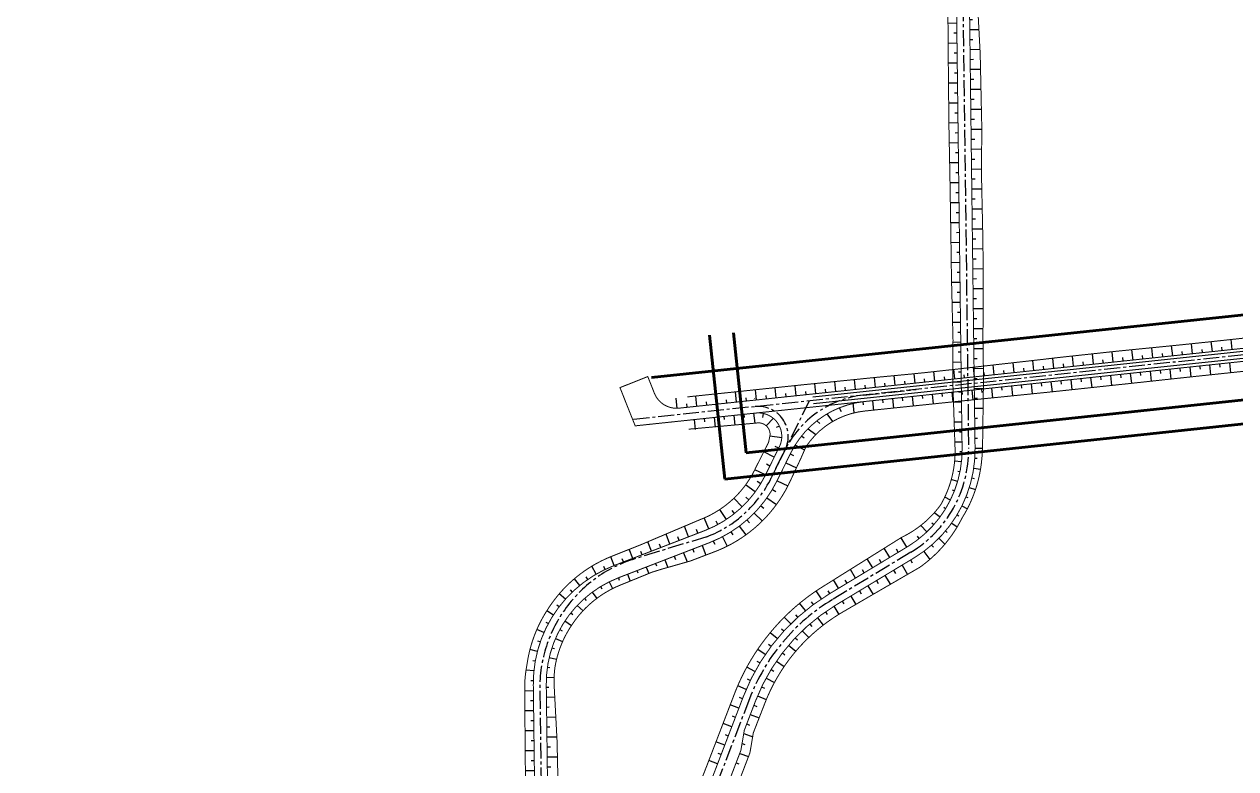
# Model space of a CAD drawing. Extents: x 5370511 to 5386565, y 1010429 to 1053793.
# Drawn here: x 5374825 to 5375432, y 1039692 to 1040066 of the extents above; entities that cross this region are included whole.
import ezdxf

# ---------------------------------------------------------------- set-up
doc = ezdxf.new("R2010")
doc.units = 0
doc.linetypes.add('осевая2', pattern=[12.5, 8, -1.5, 1.5, -1.5])
doc.layers.add('АД_ось', color=7, linetype='CONTINUOUS')
doc.layers.add('АД_откосы', color=7, linetype='CONTINUOUS')
doc.layers.add('ГИП_ТРАССА_ВЛ_6', color=1, linetype='CONTINUOUS', lineweight=25)
doc.layers.add('ГИП_ТРАССА_НЕФТЕПРОВОДА', color=6, linetype='CONTINUOUS', lineweight=25)

# ---------------------------------------------------------------- blocks, each defined once
blk = doc.blocks.new('ад_откосы')
at = {"layer": 'АД_ось', "color": 253, "linetype": 'осевая2'}
for points in [[(5377900.775, 1040109.122), (5377046.444, 1040380.086, 0.103557), (5376985.281, 1040386.269), (5375889.766, 1040270.121, -0.0423124), (5375864.429, 1040269.587), (5375818.7, 1040272.496, 0.0759127), (5375773.588, 1040268.515), (5375705.831, 1040251.967, -0.0334913), (5375686.057, 1040248.519), (5375342.07, 1040212.048)], [(5375413.93, 1040187.58), (5375418.41, 1040196.687, -0.2574846), (5375458.004, 1040224.34), (5375484.3, 1040227.128)], [(5375430.58, 1040221.43), (5375411.597, 1040182.837), (5375411.597, 1040182.837, -0.1885989), (5375379.345, 1040153.337), (5375343.18, 1040142.238, 0.339224), (5375295.515, 1040075.016), (5375298.308, 1039852.823, -0.2661687), (5375269.306, 1039800.693), (5375230.075, 1039777.027, 0.1670814), (5375188.345, 1039727.168), (5375094.995, 1039483.442, 0.0959879), (5375085.094, 1039427.24), (5375093.937, 1038907.311, -0.1503025), (5375077.612, 1038850.83), (5374953.466, 1038661.234, -0.2829147), (5374896.577, 1038634.476), (5374480.435, 1038681.187, 0.2497911), (5374454.21, 1038670.78), (5374439.829, 1038653.825, 0.414264), (5374442.147, 1038625.633), (5374500.604, 1038576.068)], [(5375403.643, 1040218.576), (5375403.536, 1040218.565, -0.5904508), (5375418.578, 1040197.029)]]:
    blk.add_lwpolyline(points, format="xyb", dxfattribs=at)
blk.add_lwpolyline([(5375403.221, 1040222.554), (5375403.115, 1040222.542)], dxfattribs=at)
at = {"layer": 'АД_откосы', "color": 253, "const_width": 0.5}
for points in [[(5377901.757, 1040112.22), (5377047.427, 1040383.184, 0.103557), (5376984.939, 1040389.501), (5375889.423, 1040273.353, -0.0423124), (5375864.635, 1040272.831), (5375818.906, 1040275.739, 0.0759127), (5375772.817, 1040271.672), (5375705.06, 1040255.124, -0.0334913), (5375685.715, 1040251.751), (5375432.202, 1040224.872)], [(5375660.234, 1040237.503), (5375618.758, 1040233.113), (5375589.26, 1040229.914), (5375585.942, 1040229.571), (5375557.615, 1040226.538), (5375549.046, 1040225.635), (5375505.754, 1040221.25), (5375482.918, 1040218.895), (5375458.848, 1040216.384, 0.227922), (5375428.963, 1040198.359), (5375426.478, 1040192.69), (5375420.952, 1040180.898), (5375419.892, 1040178.743), (5375419.64, 1040178.256), (5375419.384, 1040177.772), (5375419.124, 1040177.29), (5375418.861, 1040176.809), (5375418.594, 1040176.331), (5375418.323, 1040175.855), (5375418.048, 1040175.381), (5375417.77, 1040174.909), (5375417.488, 1040174.44), (5375417.202, 1040173.972), (5375416.913, 1040173.507), (5375416.619, 1040173.044), (5375416.323, 1040172.584), (5375416.022, 1040172.126), (5375415.719, 1040171.67), (5375415.411, 1040171.216), (5375415.1, 1040170.766), (5375414.785, 1040170.317), (5375414.467, 1040169.871), (5375414.146, 1040169.428), (5375413.821, 1040168.987), (5375413.492, 1040168.548), (5375413.16, 1040168.112), (5375412.825, 1040167.681), (5375412.487, 1040167.252), (5375412.145, 1040166.826), (5375411.8, 1040166.403), (5375411.452, 1040165.982), (5375411.1, 1040165.564), (5375410.745, 1040165.149), (5375410.387, 1040164.737), (5375410.025, 1040164.327), (5375409.661, 1040163.921), (5375409.293, 1040163.517), (5375408.922, 1040163.116), (5375408.548, 1040162.718), (5375408.17, 1040162.323), (5375407.79, 1040161.931), (5375407.407, 1040161.542), (5375407.02, 1040161.156), (5375406.631, 1040160.773), (5375406.238, 1040160.393), (5375405.843, 1040160.017), (5375405.444, 1040159.643), (5375405.043, 1040159.273), (5375404.639, 1040158.905), (5375404.232, 1040158.543), (5375403.823, 1040158.183), (5375403.411, 1040157.827), (5375402.996, 1040157.475), (5375402.578, 1040157.125), (5375402.158, 1040156.779), (5375401.735, 1040156.436), (5375401.309, 1040156.096), (5375400.881, 1040155.76), (5375400.45, 1040155.427), (5375400.016, 1040155.098), (5375399.58, 1040154.772), (5375399.141, 1040154.449), (5375398.7, 1040154.13), (5375398.256, 1040153.815), (5375397.81, 1040153.502), (5375397.361, 1040153.194), (5375396.91, 1040152.889), (5375396.456, 1040152.587), (5375396.001, 1040152.289), (5375395.542, 1040151.995), (5375395.082, 1040151.704), (5375394.619, 1040151.417), (5375394.155, 1040151.135), (5375393.689, 1040150.857), (5375393.221, 1040150.582), (5375392.75, 1040150.311), (5375392.277, 1040150.044), (5375391.803, 1040149.78), (5375391.326, 1040149.521), (5375390.847, 1040149.265), (5375390.366, 1040149.012), (5375389.883, 1040148.764), (5375389.399, 1040148.519), (5375388.912, 1040148.278), (5375388.423, 1040148.041), (5375387.933, 1040147.808), (5375387.441, 1040147.579), (5375386.947, 1040147.353), (5375386.451, 1040147.132), (5375385.954, 1040146.914), (5375385.455, 1040146.701), (5375384.954, 1040146.491), (5375384.451, 1040146.285), (5375383.947, 1040146.083), (5375383.442, 1040145.885), (5375382.381, 1040145.486), (5375370.929, 1040141.106), (5375357.259, 1040137.228), (5375351.901, 1040135.584), (5375336.397, 1040129.264), (5375336.004, 1040129.107), (5375335.612, 1040128.947), (5375335.221, 1040128.784), (5375334.831, 1040128.617), (5375334.443, 1040128.448), (5375334.057, 1040128.276), (5375333.671, 1040128.1), (5375333.287, 1040127.921), (5375332.905, 1040127.74), (5375332.524, 1040127.555), (5375332.144, 1040127.367), (5375331.766, 1040127.176), (5375331.39, 1040126.982), (5375331.015, 1040126.786), (5375330.642, 1040126.586), (5375330.27, 1040126.383), (5375329.9, 1040126.177), (5375329.531, 1040125.969), (5375329.164, 1040125.757), (5375328.799, 1040125.543), (5375328.436, 1040125.325), (5375328.074, 1040125.105), (5375327.715, 1040124.882), (5375327.356, 1040124.656), (5375327, 1040124.427), (5375326.646, 1040124.195), (5375326.293, 1040123.96), (5375325.943, 1040123.723), (5375325.594, 1040123.483), (5375325.247, 1040123.24), (5375324.902, 1040122.994), (5375324.559, 1040122.746), (5375324.218, 1040122.495), (5375323.879, 1040122.241), (5375323.542, 1040121.985), (5375323.209, 1040121.726), (5375322.877, 1040121.465), (5375322.548, 1040121.201), (5375322.221, 1040120.935), (5375321.896, 1040120.666), (5375321.573, 1040120.395), (5375321.252, 1040120.121), (5375320.934, 1040119.844), (5375320.618, 1040119.565), (5375320.304, 1040119.283), (5375319.992, 1040118.999), (5375319.682, 1040118.712), (5375319.375, 1040118.423), (5375319.07, 1040118.132), (5375318.768, 1040117.838), (5375318.468, 1040117.541), (5375318.17, 1040117.242), (5375317.874, 1040116.941), (5375317.581, 1040116.638), (5375317.291, 1040116.332), (5375317.003, 1040116.024), (5375316.717, 1040115.713), (5375316.434, 1040115.401), (5375316.153, 1040115.086), (5375315.875, 1040114.769), (5375315.6, 1040114.449), (5375315.326, 1040114.128), (5375315.056, 1040113.804), (5375314.788, 1040113.478), (5375314.523, 1040113.15), (5375314.26, 1040112.82), (5375314, 1040112.488), (5375313.743, 1040112.153), (5375313.43, 1040111.737), (5375313.12, 1040111.317), (5375312.814, 1040110.895), (5375312.511, 1040110.47), (5375312.213, 1040110.043), (5375311.234, 1040108.596), (5375311, 1040108.242), (5375310.769, 1040107.885), (5375310.542, 1040107.527), (5375310.316, 1040107.168), (5375310.094, 1040106.806), (5375309.875, 1040106.442), (5375309.659, 1040106.077), (5375309.445, 1040105.71), (5375309.235, 1040105.342), (5375309.027, 1040104.972), (5375308.823, 1040104.6), (5375308.622, 1040104.226), (5375308.423, 1040103.851), (5375308.228, 1040103.474), (5375308.035, 1040103.096), (5375307.846, 1040102.716), (5375307.66, 1040102.335), (5375307.476, 1040101.952), (5375307.296, 1040101.568), (5375307.119, 1040101.182), (5375306.945, 1040100.795), (5375306.774, 1040100.406), (5375306.607, 1040100.016), (5375306.442, 1040099.625), (5375306.28, 1040099.233), (5375306.122, 1040098.839), (5375305.967, 1040098.444), (5375305.815, 1040098.047), (5375305.666, 1040097.65), (5375305.521, 1040097.253), (5375305.38, 1040096.854), (5375305.241, 1040096.455), (5375305.105, 1040096.054), (5375304.973, 1040095.652), (5375304.844, 1040095.249), (5375304.718, 1040094.846), (5375304.596, 1040094.441), (5375304.476, 1040094.035), (5375304.36, 1040093.628), (5375304.247, 1040093.221), (5375304.138, 1040092.812), (5375304.031, 1040092.403), (5375303.928, 1040091.993), (5375303.828, 1040091.582), (5375303.732, 1040091.17), (5375303.639, 1040090.757), (5375303.549, 1040090.344), (5375303.462, 1040089.93), (5375303.379, 1040089.516), (5375303.299, 1040089.1), (5375303.222, 1040088.684), (5375303.149, 1040088.268), (5375303.079, 1040087.851), (5375303.012, 1040087.433), (5375302.961, 1040087), (5375302.913, 1040086.566), (5375302.868, 1040086.132), (5375302.827, 1040085.698), (5375302.79, 1040085.263), (5375302.756, 1040084.828), (5375302.726, 1040084.392), (5375302.699, 1040083.957), (5375302.676, 1040083.521), (5375302.657, 1040083.085), (5375302.641, 1040082.649), (5375302.629, 1040082.213), (5375302.621, 1040081.777), (5375302.616, 1040081.34), (5375302.614, 1040080.904), (5375302.617, 1040080.468), (5375302.622, 1040080.031), (5375302.632, 1040079.595), (5375302.645, 1040079.159), (5375304.14, 1040050.736), (5375304.914, 1040014.963), (5375304.819, 1039988.579), (5375305.489, 1039957.345), (5375305.672, 1039938.886), (5375305.517, 1039907.382), (5375305.809, 1039888.584), (5375305.316, 1039852.905), (5375305.294, 1039851.799), (5375305.264, 1039851.27), (5375305.23, 1039850.742), (5375305.192, 1039850.214), (5375305.149, 1039849.686), (5375305.103, 1039849.159), (5375305.052, 1039848.632), (5375304.997, 1039848.105), (5375304.954, 1039847.576), (5375304.906, 1039847.048), (5375304.854, 1039846.52), (5375304.798, 1039845.992), (5375304.738, 1039845.465), (5375304.674, 1039844.939), (5375304.606, 1039844.412), (5375304.533, 1039843.887), (5375304.456, 1039843.362), (5375304.376, 1039842.837), (5375304.291, 1039842.314), (5375304.201, 1039841.791), (5375304.108, 1039841.268), (5375304.011, 1039840.747), (5375303.909, 1039840.226), (5375303.804, 1039839.706), (5375303.694, 1039839.187), (5375303.58, 1039838.669), (5375303.463, 1039838.151), (5375303.341, 1039837.635), (5375303.215, 1039837.119), (5375303.085, 1039836.605), (5375302.951, 1039836.092), (5375302.812, 1039835.581), (5375302.67, 1039835.072), (5375302.523, 1039834.564), (5375302.373, 1039834.057), (5375302.218, 1039833.551), (5375302.06, 1039833.047), (5375301.897, 1039832.543), (5375301.731, 1039832.041), (5375301.56, 1039831.541), (5375301.386, 1039831.042), (5375301.208, 1039830.544), (5375301.025, 1039830.047), (5375300.839, 1039829.552), (5375300.649, 1039829.059), (5375300.455, 1039828.567), (5375300.258, 1039828.076), (5375300.056, 1039827.587), (5375299.85, 1039827.1), (5375299.641, 1039826.614), (5375299.428, 1039826.13), (5375299.211, 1039825.648), (5375298.99, 1039825.168), (5375298.766, 1039824.689), (5375298.526, 1039824.192), (5375298.283, 1039823.697), (5375298.036, 1039823.204), (5375297.785, 1039822.713), (5375297.53, 1039822.225), (5375297.271, 1039821.738), (5375297.008, 1039821.253), (5375296.741, 1039820.771), (5375296.47, 1039820.291), (5375296.195, 1039819.813), (5375295.916, 1039819.337), (5375295.633, 1039818.864), (5375295.347, 1039818.392), (5375295.056, 1039817.924), (5375294.813, 1039817.441), (5375294.565, 1039816.96), (5375294.313, 1039816.481), (5375294.058, 1039816.005), (5375293.798, 1039815.53), (5375293.535, 1039815.057), (5375293.269, 1039814.587), (5375292.998, 1039814.119), (5375292.724, 1039813.652), (5375292.446, 1039813.188), (5375292.164, 1039812.727), (5375291.879, 1039812.267), (5375291.59, 1039811.81), (5375291.297, 1039811.355), (5375290.997, 1039810.9), (5375290.693, 1039810.446), (5375290.386, 1039809.995), (5375290.075, 1039809.547), (5375289.761, 1039809.101), (5375289.443, 1039808.657), (5375289.121, 1039808.216), (5375288.796, 1039807.778), (5375288.468, 1039807.342), (5375288.136, 1039806.909), (5375287.8, 1039806.479), (5375287.462, 1039806.051), (5375287.119, 1039805.626), (5375286.774, 1039805.204), (5375286.421, 1039804.782), (5375286.064, 1039804.362), (5375285.704, 1039803.945), (5375285.341, 1039803.532), (5375284.975, 1039803.121), (5375284.605, 1039802.713), (5375284.232, 1039802.308), (5375283.856, 1039801.906), (5375283.477, 1039801.507), (5375283.095, 1039801.111), (5375282.709, 1039800.718), (5375282.32, 1039800.329), (5375281.928, 1039799.942), (5375281.533, 1039799.559), (5375281.131, 1039799.176), (5375280.726, 1039798.796), (5375280.317, 1039798.42), (5375279.906, 1039798.047), (5375279.491, 1039797.678), (5375279.074, 1039797.311), (5375278.654, 1039796.948), (5375278.231, 1039796.589), (5375277.805, 1039796.232), (5375277.376, 1039795.88), (5375276.944, 1039795.53), (5375276.51, 1039795.184), (5375276.073, 1039794.842), (5375275.633, 1039794.503), (5375274.74, 1039793.833), (5375273.836, 1039793.178), (5375249.518, 1039779.089), (5375234.203, 1039770.172), (5375233.574, 1039769.791), (5375232.948, 1039769.405), (5375232.325, 1039769.014), (5375231.705, 1039768.617), (5375231.088, 1039768.216), (5375230.475, 1039767.811), (5375229.865, 1039767.4), (5375229.258, 1039766.984), (5375228.654, 1039766.563), (5375228.054, 1039766.138), (5375227.458, 1039765.708), (5375226.864, 1039765.273), (5375226.275, 1039764.833), (5375225.688, 1039764.389), (5375225.106, 1039763.94), (5375224.527, 1039763.486), (5375223.951, 1039763.028), (5375223.38, 1039762.565), (5375222.812, 1039762.098), (5375222.247, 1039761.626), (5375221.687, 1039761.15), (5375221.13, 1039760.669), (5375220.578, 1039760.183), (5375220.029, 1039759.694), (5375219.484, 1039759.2), (5375218.943, 1039758.701), (5375218.406, 1039758.199), (5375217.873, 1039757.692), (5375217.344, 1039757.18), (5375216.819, 1039756.665), (5375216.299, 1039756.145), (5375215.782, 1039755.621), (5375215.27, 1039755.094), (5375214.762, 1039754.562), (5375214.258, 1039754.026), (5375213.759, 1039753.486), (5375213.264, 1039752.942), (5375212.773, 1039752.394), (5375212.287, 1039751.842), (5375211.7, 1039751.164), (5375211.119, 1039750.48), (5375210.658, 1039749.921), (5375210.201, 1039749.358), (5375209.748, 1039748.792), (5375209.3, 1039748.222), (5375208.857, 1039747.648), (5375208.417, 1039747.071), (5375207.983, 1039746.491), (5375207.553, 1039745.907), (5375207.128, 1039745.32), (5375206.707, 1039744.729), (5375206.291, 1039744.136), (5375205.88, 1039743.539), (5375205.473, 1039742.938), (5375205.071, 1039742.335), (5375204.674, 1039741.728), (5375204.282, 1039741.119), (5375203.894, 1039740.506), (5375203.511, 1039739.89), (5375203.133, 1039739.271), (5375202.761, 1039738.65), (5375202.392, 1039738.025), (5375202.029, 1039737.398), (5375201.671, 1039736.767), (5375201.318, 1039736.134), (5375200.97, 1039735.498), (5375200.627, 1039734.86), (5375200.288, 1039734.218), (5375199.955, 1039733.574), (5375199.627, 1039732.928), (5375199.304, 1039732.279), (5375198.986, 1039731.627), (5375198.674, 1039730.973), (5375198.366, 1039730.316), (5375198.064, 1039729.657), (5375197.767, 1039728.996), (5375197.475, 1039728.332), (5375197.188, 1039727.666), (5375196.907, 1039726.998), (5375196.631, 1039726.328), (5375196.36, 1039725.655), (5375196.094, 1039724.981), (5375195.834, 1039724.304), (5375190.334, 1039710.195), (5375188.625, 1039700.142), (5375177.563, 1039671.261)], [(5375432.888, 1040218.408), (5375343.318, 1040208.912), (5375335.69, 1040228.08), (5375349.627, 1040233.627), (5375352.948, 1040225.282, 0.3363045), (5375365.362, 1040217.786), (5375432.202, 1040224.872)], [(5375370.159, 1040207.249), (5375404.051, 1040210.31, -0.488327), (5375410.995, 1040204.256), (5375410.238, 1040200.678), (5375404.382, 1040189.048), (5375403.133, 1040186.541), (5375402.951, 1040186.182), (5375402.766, 1040185.824), (5375402.579, 1040185.468), (5375402.388, 1040185.114), (5375402.195, 1040184.76), (5375401.999, 1040184.409), (5375401.8, 1040184.059), (5375401.598, 1040183.711), (5375401.394, 1040183.364), (5375401.186, 1040183.019), (5375400.976, 1040182.675), (5375400.764, 1040182.333), (5375400.548, 1040181.993), (5375400.33, 1040181.655), (5375400.11, 1040181.318), (5375399.886, 1040180.983), (5375399.66, 1040180.65), (5375399.432, 1040180.318), (5375399.2, 1040179.989), (5375398.967, 1040179.661), (5375398.73, 1040179.335), (5375398.491, 1040179.011), (5375398.25, 1040178.689), (5375398.005, 1040178.369), (5375397.759, 1040178.051), (5375397.51, 1040177.735), (5375397.258, 1040177.421), (5375397.004, 1040177.109), (5375396.747, 1040176.798), (5375396.488, 1040176.49), (5375396.227, 1040176.184), (5375395.963, 1040175.88), (5375395.696, 1040175.578), (5375395.428, 1040175.279), (5375395.156, 1040174.981), (5375394.883, 1040174.685), (5375394.607, 1040174.392), (5375394.329, 1040174.101), (5375394.049, 1040173.812), (5375393.766, 1040173.525), (5375393.481, 1040173.241), (5375393.194, 1040172.959), (5375392.905, 1040172.679), (5375392.613, 1040172.401), (5375392.319, 1040172.126), (5375392.023, 1040171.853), (5375391.725, 1040171.583), (5375391.425, 1040171.315), (5375391.123, 1040171.049), (5375390.818, 1040170.785), (5375390.512, 1040170.524), (5375390.203, 1040170.266), (5375389.892, 1040170.01), (5375389.58, 1040169.756), (5375389.265, 1040169.505), (5375388.948, 1040169.256), (5375388.63, 1040169.01), (5375388.309, 1040168.767), (5375387.987, 1040168.526), (5375387.662, 1040168.287), (5375387.336, 1040168.051), (5375387.008, 1040167.818), (5375386.678, 1040167.588), (5375386.346, 1040167.359), (5375386.013, 1040167.134), (5375385.677, 1040166.911), (5375385.34, 1040166.691), (5375385.002, 1040166.474), (5375384.661, 1040166.259), (5375384.319, 1040166.047), (5375383.975, 1040165.838), (5375383.629, 1040165.631), (5375383.282, 1040165.427), (5375382.933, 1040165.226), (5375382.583, 1040165.028), (5375382.231, 1040164.832), (5375381.878, 1040164.64), (5375381.523, 1040164.45), (5375381.166, 1040164.263), (5375380.808, 1040164.078), (5375380.449, 1040163.897), (5375380.088, 1040163.718), (5375379.726, 1040163.543), (5375379.362, 1040163.37), (5375378.997, 1040163.2), (5375378.631, 1040163.033), (5375378.264, 1040162.869), (5375377.895, 1040162.707), (5375377.524, 1040162.549), (5375377.153, 1040162.394), (5375376.78, 1040162.241), (5375376.407, 1040162.092), (5375376.032, 1040161.946), (5375351.697, 1040151.652), (5375346.554, 1040149.452), (5375330.996, 1040143.27), (5375330.48, 1040143.056), (5375329.965, 1040142.837), (5375329.452, 1040142.614), (5375328.941, 1040142.388), (5375328.432, 1040142.157), (5375327.924, 1040141.922), (5375327.419, 1040141.682), (5375326.915, 1040141.439), (5375326.414, 1040141.192), (5375325.914, 1040140.94), (5375325.417, 1040140.685), (5375324.922, 1040140.425), (5375324.429, 1040140.161), (5375323.938, 1040139.894), (5375323.449, 1040139.622), (5375322.962, 1040139.347), (5375322.478, 1040139.067), (5375321.996, 1040138.784), (5375321.518, 1040138.497), (5375321.043, 1040138.206), (5375320.569, 1040137.911), (5375320.099, 1040137.612), (5375319.63, 1040137.31), (5375319.165, 1040137.004), (5375318.702, 1040136.693), (5375318.241, 1040136.379), (5375317.783, 1040136.062), (5375317.328, 1040135.74), (5375316.875, 1040135.415), (5375316.425, 1040135.086), (5375315.978, 1040134.753), (5375315.533, 1040134.417), (5375315.091, 1040134.077), (5375314.652, 1040133.733), (5375314.216, 1040133.386), (5375313.783, 1040133.035), (5375313.353, 1040132.681), (5375312.926, 1040132.323), (5375312.503, 1040131.963), (5375312.083, 1040131.599), (5375311.666, 1040131.232), (5375311.252, 1040130.861), (5375310.841, 1040130.487), (5375310.433, 1040130.11), (5375310.028, 1040129.73), (5375309.627, 1040129.346), (5375309.228, 1040128.958), (5375308.833, 1040128.568), (5375308.441, 1040128.174), (5375308.053, 1040127.777), (5375307.667, 1040127.377), (5375307.285, 1040126.973), (5375306.907, 1040126.567), (5375306.531, 1040126.157), (5375306.159, 1040125.745), (5375305.791, 1040125.329), (5375305.426, 1040124.91), (5375305.064, 1040124.489), (5375304.707, 1040124.065), (5375304.354, 1040123.638), (5375304.004, 1040123.208), (5375303.658, 1040122.776), (5375303.315, 1040122.341), (5375302.976, 1040121.903), (5375302.64, 1040121.462), (5375302.308, 1040121.019), (5375301.979, 1040120.573), (5375301.655, 1040120.124), (5375301.333, 1040119.673), (5375301.015, 1040119.219), (5375300.701, 1040118.763), (5375300.391, 1040118.304), (5375299.169, 1040116.446), (5375298.883, 1040115.999), (5375298.6, 1040115.55), (5375298.321, 1040115.099), (5375298.046, 1040114.645), (5375297.774, 1040114.189), (5375297.506, 1040113.732), (5375297.241, 1040113.272), (5375296.98, 1040112.81), (5375296.722, 1040112.346), (5375296.469, 1040111.88), (5375296.218, 1040111.412), (5375295.972, 1040110.942), (5375295.729, 1040110.47), (5375295.49, 1040109.996), (5375295.255, 1040109.521), (5375295.024, 1040109.043), (5375294.796, 1040108.564), (5375294.572, 1040108.083), (5375294.352, 1040107.6), (5375294.136, 1040107.115), (5375293.923, 1040106.629), (5375293.715, 1040106.141), (5375293.51, 1040105.652), (5375293.309, 1040105.161), (5375293.112, 1040104.668), (5375292.919, 1040104.174), (5375292.73, 1040103.678), (5375292.545, 1040103.181), (5375292.363, 1040102.682), (5375292.186, 1040102.182), (5375292.012, 1040101.681), (5375291.843, 1040101.178), (5375291.677, 1040100.674), (5375291.516, 1040100.168), (5375291.358, 1040099.662), (5375291.204, 1040099.154), (5375291.055, 1040098.645), (5375290.909, 1040098.134), (5375290.768, 1040097.623), (5375290.63, 1040097.111), (5375290.491, 1040096.57), (5375290.356, 1040096.028), (5375290.225, 1040095.486), (5375290.099, 1040094.942), (5375289.977, 1040094.397), (5375289.86, 1040093.851), (5375289.747, 1040093.305), (5375289.639, 1040092.757), (5375289.535, 1040092.209), (5375289.435, 1040091.66), (5375289.34, 1040091.109), (5375289.25, 1040090.559), (5375289.164, 1040090.007), (5375289.082, 1040089.455), (5375288.977, 1040088.902), (5375288.877, 1040088.348), (5375288.781, 1040087.794), (5375288.69, 1040087.238), (5375288.604, 1040086.682), (5375288.522, 1040086.126), (5375288.445, 1040085.568), (5375288.372, 1040085.01), (5375288.304, 1040084.451), (5375288.241, 1040083.892), (5375288.183, 1040083.333), (5375288.129, 1040082.772), (5375288.08, 1040082.212), (5375288.036, 1040081.651), (5375287.996, 1040081.089), (5375287.934, 1040080.033), (5375287.889, 1040078.974), (5375288.093, 1040050.534), (5375288.443, 1040014.756), (5375288.963, 1039988.38), (5375289.464, 1039957.144), (5375289.715, 1039938.686), (5375290.5, 1039907.193), (5375290.328, 1039888.389), (5375291.522, 1039852.733), (5375291.546, 1039851.854), (5375291.547, 1039851.433), (5375291.545, 1039851.012), (5375291.539, 1039850.591), (5375291.531, 1039850.17), (5375291.518, 1039849.75), (5375291.503, 1039849.329), (5375291.484, 1039848.908), (5375291.463, 1039848.482), (5375291.438, 1039848.055), (5375291.41, 1039847.629), (5375291.378, 1039847.203), (5375291.343, 1039846.777), (5375291.305, 1039846.352), (5375291.263, 1039845.926), (5375291.218, 1039845.502), (5375291.17, 1039845.077), (5375291.118, 1039844.653), (5375291.063, 1039844.229), (5375291.004, 1039843.806), (5375290.942, 1039843.383), (5375290.877, 1039842.961), (5375290.808, 1039842.54), (5375290.736, 1039842.118), (5375290.661, 1039841.698), (5375290.582, 1039841.278), (5375290.5, 1039840.859), (5375290.415, 1039840.44), (5375290.326, 1039840.022), (5375290.234, 1039839.605), (5375290.138, 1039839.189), (5375290.04, 1039838.773), (5375289.938, 1039838.358), (5375289.833, 1039837.944), (5375289.724, 1039837.531), (5375289.611, 1039837.117), (5375289.495, 1039836.705), (5375289.376, 1039836.293), (5375289.253, 1039835.883), (5375289.127, 1039835.473), (5375288.998, 1039835.064), (5375288.866, 1039834.657), (5375288.73, 1039834.25), (5375288.592, 1039833.845), (5375288.45, 1039833.44), (5375288.304, 1039833.037), (5375288.156, 1039832.635), (5375288.004, 1039832.235), (5375287.849, 1039831.835), (5375287.691, 1039831.437), (5375287.53, 1039831.04), (5375287.366, 1039830.644), (5375287.198, 1039830.249), (5375287.028, 1039829.856), (5375286.854, 1039829.465), (5375286.677, 1039829.074), (5375286.497, 1039828.685), (5375286.314, 1039828.298), (5375286.128, 1039827.912), (5375285.939, 1039827.527), (5375285.746, 1039827.144), (5375285.551, 1039826.763), (5375285.302, 1039826.29), (5375285.048, 1039825.819), (5375284.79, 1039825.35), (5375284.528, 1039824.883), (5375284.262, 1039824.419), (5375284.003, 1039824.07), (5375283.741, 1039823.724), (5375283.477, 1039823.38), (5375283.21, 1039823.037), (5375282.94, 1039822.697), (5375282.667, 1039822.359), (5375282.392, 1039822.023), (5375282.114, 1039821.69), (5375281.833, 1039821.359), (5375281.549, 1039821.03), (5375281.263, 1039820.703), (5375280.975, 1039820.378), (5375280.684, 1039820.056), (5375280.39, 1039819.736), (5375280.096, 1039819.423), (5375279.799, 1039819.112), (5375279.5, 1039818.803), (5375279.199, 1039818.497), (5375278.895, 1039818.193), (5375278.589, 1039817.892), (5375278.28, 1039817.593), (5375277.969, 1039817.296), (5375277.656, 1039817.002), (5375277.34, 1039816.711), (5375277.022, 1039816.422), (5375276.701, 1039816.136), (5375276.379, 1039815.852), (5375276.054, 1039815.571), (5375275.729, 1039815.296), (5375275.403, 1039815.024), (5375275.074, 1039814.754), (5375274.743, 1039814.487), (5375274.41, 1039814.223), (5375274.075, 1039813.961), (5375273.738, 1039813.702), (5375273.399, 1039813.446), (5375273.057, 1039813.192), (5375272.714, 1039812.942), (5375272.369, 1039812.693), (5375272.021, 1039812.448), (5375271.672, 1039812.206), (5375271.321, 1039811.966), (5375270.971, 1039811.733), (5375270.619, 1039811.502), (5375270.266, 1039811.274), (5375269.91, 1039811.049), (5375269.553, 1039810.827), (5375269.194, 1039810.608), (5375268.833, 1039810.391), (5375268.471, 1039810.178), (5375268.107, 1039809.967), (5375267.741, 1039809.759), (5375267.374, 1039809.555), (5375267.005, 1039809.353), (5375266.634, 1039809.154), (5375266.262, 1039808.958), (5375265.517, 1039808.579), (5375264.766, 1039808.212), (5375263.157, 1039807.201), (5375225.907, 1039783.921), (5375225.172, 1039783.468), (5375224.44, 1039783.008), (5375223.712, 1039782.543), (5375222.987, 1039782.072), (5375222.267, 1039781.595), (5375221.55, 1039781.113), (5375220.837, 1039780.624), (5375220.128, 1039780.131), (5375219.423, 1039779.631), (5375218.722, 1039779.126), (5375218.025, 1039778.615), (5375217.332, 1039778.099), (5375216.643, 1039777.577), (5375215.959, 1039777.049), (5375215.279, 1039776.517), (5375214.602, 1039775.978), (5375213.931, 1039775.435), (5375213.263, 1039774.886), (5375212.6, 1039774.332), (5375211.942, 1039773.772), (5375211.288, 1039773.207), (5375210.639, 1039772.637), (5375209.994, 1039772.062), (5375209.353, 1039771.482), (5375208.718, 1039770.897), (5375208.087, 1039770.306), (5375207.461, 1039769.711), (5375206.839, 1039769.11), (5375206.205, 1039768.487), (5375205.576, 1039767.858), (5375204.952, 1039767.224), (5375204.334, 1039766.586), (5375203.72, 1039765.942), (5375203.112, 1039765.293), (5375202.509, 1039764.639), (5375201.912, 1039763.98), (5375201.32, 1039763.317), (5375200.733, 1039762.648), (5375200.152, 1039761.975), (5375199.577, 1039761.297), (5375199.007, 1039760.615), (5375198.461, 1039759.957), (5375197.921, 1039759.296), (5375197.386, 1039758.63), (5375196.857, 1039757.96), (5375196.333, 1039757.286), (5375195.814, 1039756.608), (5375195.3, 1039755.926), (5375194.792, 1039755.24), (5375194.289, 1039754.549), (5375193.792, 1039753.855), (5375193.3, 1039753.157), (5375192.814, 1039752.455), (5375192.333, 1039751.749), (5375191.858, 1039751.039), (5375191.389, 1039750.326), (5375190.925, 1039749.609), (5375190.467, 1039748.888), (5375190.014, 1039748.164), (5375189.568, 1039747.436), (5375189.127, 1039746.705), (5375188.692, 1039745.97), (5375188.263, 1039745.232), (5375187.839, 1039744.49), (5375187.422, 1039743.745), (5375187.01, 1039742.997), (5375186.604, 1039742.246), (5375186.204, 1039741.491), (5375185.811, 1039740.734), (5375185.423, 1039739.973), (5375185.013, 1039739.159), (5375184.611, 1039738.342), (5375184.215, 1039737.522), (5375183.826, 1039736.699), (5375183.444, 1039735.872), (5375183.069, 1039735.042), (5375182.701, 1039734.209), (5375182.34, 1039733.373), (5375181.986, 1039732.534), (5375181.639, 1039731.692), (5375181.299, 1039730.847), (5375180.966, 1039729.999), (5375167.323, 1039694.5), (5375159.271, 1039673.833)], [(5375403.879, 1040215.333, -0.5904508), (5375415.662, 1040198.463), (5375408.681, 1040184.272, -0.1885989), (5375378.176, 1040156.369), (5375332.703, 1040138.835, 0.3135397), (5375292.215, 1040079.026), (5375295.058, 1039852.782, -0.2661687), (5375267.627, 1039803.476), (5375228.396, 1039779.81, 0.1670814), (5375185.31, 1039728.331), (5375091.96, 1039484.604, 0.0959879), (5375081.845, 1039427.185), (5375090.687, 1038907.256, -0.1503025), (5375074.893, 1038852.61), (5374950.747, 1038663.014, -0.2829147), (5374896.939, 1038637.706), (5374480.798, 1038684.417, 0.2497911), (5374451.732, 1038672.882), (5374437.351, 1038655.927, 0.414264), (5374440.045, 1038623.155), (5374498.464, 1038573.621)]]:
    blk.add_lwpolyline(points, format="xyb", dxfattribs=at)
at = {"layer": 'АД_откосы', "color": 253}
for points, format in [([(5377470.618, 1040240.045, 0.5, 0.5, 0), (5377442.022, 1040249.115, 0.5, 0.5, 0), (5377433.094, 1040254.044, 0.5, 0.5, 0), (5377045.462, 1040376.988, 0.5, 0.5, 0.103557), (5376985.624, 1040383.037, 0.5, 0.5, 0), (5376755.489, 1040358.638, 0.5, 0.5, 0), (5376745.756, 1040355.595, 0.5, 0.5, 0), (5376715.923, 1040352.432, 0.5, 0.5, 0), (5376705.768, 1040353.366, 0.5, 0.5, 0), (5375890.108, 1040266.889, 0.5, 0.5, -0.0423124), (5375864.223, 1040266.344, 0.5, 0.5, 0), (5375818.493, 1040269.253, 0.5, 0.5, 0.0759127), (5375774.359, 1040265.358, 0.5, 0.5, 0), (5375706.603, 1040248.809, 0.5, 0.5, -0.0334913), (5375686.4, 1040245.288, 0.5, 0.5, 0), (5375432.888, 1040218.408, 0, 0, 0)], "xyseb"), ([(5376216.67, 1040306.539), (5375889.581, 1040271.861, -0.0423124), (5375864.54, 1040271.334), (5375818.811, 1040274.242, 0.0759127), (5375773.173, 1040270.215), (5375705.416, 1040253.667, -0.0334913), (5375685.873, 1040250.26), (5375432.36, 1040223.381)], "xyb"), ([(5376218.299, 1040303.192), (5375889.95, 1040268.38, -0.0423124), (5375864.318, 1040267.841), (5375818.589, 1040270.749, 0.0759127), (5375774.003, 1040266.815), (5375706.247, 1040250.267, -0.0334913), (5375686.242, 1040246.779), (5375432.729, 1040219.9)], "xyb"), ([(5375458.347, 1040221.108, 0.5, 0.5, 0.2574846), (5375421.326, 1040195.252, 0.5, 0.5, 0), (5375414.514, 1040181.403, 0.5, 0.5, -0.1885989), (5375380.514, 1040150.305, 0.5, 0.5, 0), (5375335.042, 1040132.77, 0.5, 0.5, 0.3135397), (5375298.714, 1040079.107, 0.5, 0.5, 0), (5375301.558, 1039852.864, 0.5, 0.5, -0.2661687), (5375270.984, 1039797.911, 0.5, 0.5, 0), (5375231.753, 1039774.244, 0.5, 0.5, 0.1670814), (5375191.38, 1039726.006, 0.5, 0.5, 0), (5375185.799, 1039711.436, 0.5, 0.5, 0), (5375184.09, 1039701.382, 0.5, 0.5, 0), (5375173.36, 1039673.367, 0.5, 0.5, 0), (5375167.916, 1039664.744, 0.5, 0.5, 0), (5375098.03, 1039482.279, 0.5, 0.5, 0.0959879), (5375088.344, 1039427.295, 0.5, 0.5, 0), (5375092.547, 1039180.138, 0.5, 0.5, 0), (5375094.717, 1039170.174, 0.5, 0.5, 0), (5375095.227, 1039140.178, 0.5, 0.5, 0), (5375093.398, 1039130.145, 0.5, 0.5, 0), (5375097.187, 1038907.366, 0.5, 0.5, -0.1503025), (5375080.331, 1038849.05, 0.5, 0.5, 0), (5374956.185, 1038659.453, 0.5, 0.5, -0.2829147), (5374896.214, 1038631.247, 0.5, 0.5, 0), (5374821.962, 1038639.581, 0.5, 0.5, 0)], "xyseb")]:
    blk.add_lwpolyline(points, format=format, dxfattribs=at)
at = {"layer": 'АД_откосы', "color": 253, "const_width": 0.5}
blk.add_lwpolyline([(5375658.488, 1040253.965), (5375630.365, 1040250.919), (5375617.018, 1040249.532), (5375584.172, 1040246.263), (5375555.849, 1040243.197), (5375547.292, 1040242.186), (5375504.053, 1040237.294), (5375488.103, 1040235.542), (5375481.228, 1040234.842), (5375464.826, 1040233.281), (5375425.501, 1040229.306), (5375369.44, 1040223.428)], dxfattribs=at)
at = {"layer": 'АД_откосы', "color": 253}
for points in [[(5375642.825, 1040247.204), (5375642.294, 1040252.211)], [(5375583.159, 1040240.878), (5375582.606, 1040246.094)], [(5375593.104, 1040241.932), (5375592.556, 1040247.098)], [(5375603.048, 1040242.986), (5375602.507, 1040248.088)], [(5375612.992, 1040244.041), (5375612.458, 1040249.078)], [(5375617.964, 1040244.568), (5375617.788, 1040246.233)], [(5375622.936, 1040245.095), (5375622.406, 1040250.092)], [(5375627.908, 1040245.622), (5375627.732, 1040247.284)], [(5375632.88, 1040246.149), (5375632.352, 1040251.134)], [(5375637.853, 1040246.677), (5375637.676, 1040248.346)], [(5375533.438, 1040235.606), (5375532.913, 1040240.559)], [(5375543.382, 1040236.66), (5375542.85, 1040241.684)], [(5375553.326, 1040237.715), (5375552.783, 1040242.835)], [(5375563.271, 1040238.769), (5375562.722, 1040243.941)], [(5375568.243, 1040239.296), (5375568.059, 1040241.028)], [(5375573.215, 1040239.823), (5375572.664, 1040245.018)], [(5375578.187, 1040240.35), (5375578.002, 1040242.089)], [(5375588.131, 1040241.405), (5375587.949, 1040243.127)], [(5375598.076, 1040242.459), (5375597.895, 1040244.16)], [(5375608.02, 1040243.513), (5375607.842, 1040245.193)], [(5375636.446, 1040239.991), (5375636.622, 1040238.341)], [(5375641.418, 1040240.518), (5375641.943, 1040235.567)], [(5375473.772, 1040229.28), (5375473.263, 1040234.084)], [(5375483.716, 1040230.334), (5375483.217, 1040235.044)], [(5375493.661, 1040231.388), (5375493.162, 1040236.097)], [(5375503.605, 1040232.443), (5375503.102, 1040237.189)], [(5375508.577, 1040232.97), (5375508.407, 1040234.574)], [(5375513.549, 1040233.497), (5375513.039, 1040238.311)], [(5375518.522, 1040234.024), (5375518.349, 1040235.652)], [(5375523.494, 1040234.552), (5375522.976, 1040239.435)], [(5375528.466, 1040235.079), (5375528.291, 1040236.73)], [(5375538.41, 1040236.133), (5375538.232, 1040237.807)], [(5375548.354, 1040237.188), (5375548.173, 1040238.894)], [(5375558.298, 1040238.242), (5375558.116, 1040239.966)], [(5375581.753, 1040234.192), (5375582.285, 1040229.179)], [(5375586.725, 1040234.719), (5375586.902, 1040233.049)], [(5375591.697, 1040235.247), (5375592.228, 1040230.236)], [(5375596.669, 1040235.774), (5375596.846, 1040234.111)], [(5375601.642, 1040236.301), (5375602.17, 1040231.314)], [(5375606.614, 1040236.828), (5375606.789, 1040235.174)], [(5375611.586, 1040237.355), (5375612.112, 1040232.392)], [(5375616.558, 1040237.882), (5375616.733, 1040236.233)], [(5375621.53, 1040238.41), (5375622.055, 1040233.462)], [(5375626.502, 1040238.937), (5375626.677, 1040237.287)], [(5375631.474, 1040239.464), (5375631.999, 1040234.514)], [(5375414.106, 1040222.954), (5375413.571, 1040228.002)], [(5375424.051, 1040224.008), (5375423.516, 1040229.056)], [(5375433.995, 1040225.062), (5375433.46, 1040230.111)], [(5375443.939, 1040226.117), (5375443.409, 1040231.116)], [(5375448.912, 1040226.644), (5375448.737, 1040228.294)], [(5375453.884, 1040227.171), (5375453.359, 1040232.122)], [(5375458.856, 1040227.698), (5375458.683, 1040229.332)], [(5375463.828, 1040228.225), (5375463.308, 1040233.127)], [(5375468.8, 1040228.752), (5375468.63, 1040230.354)], [(5375478.744, 1040229.807), (5375478.578, 1040231.377)], [(5375488.689, 1040230.861), (5375488.522, 1040232.431)], [(5375498.633, 1040231.916), (5375498.465, 1040233.498)], [(5375522.087, 1040227.866), (5375522.608, 1040222.957)], [(5375527.06, 1040228.393), (5375527.235, 1040226.741)], [(5375532.032, 1040228.92), (5375532.557, 1040223.965)], [(5375537.004, 1040229.448), (5375537.181, 1040227.78)], [(5375541.976, 1040229.975), (5375542.506, 1040224.972)], [(5375546.948, 1040230.502), (5375547.126, 1040228.824)], [(5375551.92, 1040231.029), (5375552.454, 1040225.994)], [(5375556.893, 1040231.556), (5375557.07, 1040229.879)], [(5375561.865, 1040232.084), (5375562.398, 1040227.051)], [(5375566.836, 1040232.611), (5375567.014, 1040230.936)], [(5375571.809, 1040233.138), (5375572.341, 1040228.115)], [(5375576.781, 1040233.665), (5375576.958, 1040231.994)], [(5375364.385, 1040217.683), (5375363.849, 1040222.731)], [(5375374.329, 1040218.736), (5375373.794, 1040223.784)], [(5375384.273, 1040219.79), (5375383.738, 1040224.839)], [(5375389.246, 1040220.317), (5375389.069, 1040221.984)], [(5375394.218, 1040220.845), (5375393.683, 1040225.893)], [(5375399.19, 1040221.372), (5375399.013, 1040223.038)], [(5375404.162, 1040221.899), (5375403.627, 1040226.948)], [(5375409.134, 1040222.426), (5375408.958, 1040224.093)], [(5375419.079, 1040223.481), (5375418.902, 1040225.148)], [(5375429.023, 1040224.535), (5375428.846, 1040226.201)], [(5375438.967, 1040225.589), (5375438.791, 1040227.256)], [(5375467.394, 1040222.067), (5375467.564, 1040220.465)], [(5375472.366, 1040222.594), (5375472.875, 1040217.789)], [(5375477.338, 1040223.121), (5375477.507, 1040221.533)], [(5375482.31, 1040223.648), (5375482.815, 1040218.884)], [(5375487.283, 1040224.176), (5375487.452, 1040222.578)], [(5375492.255, 1040224.703), (5375492.763, 1040219.91)], [(5375497.227, 1040225.23), (5375497.397, 1040223.623)], [(5375502.199, 1040225.757), (5375502.71, 1040220.936)], [(5375507.171, 1040226.284), (5375507.343, 1040224.664)], [(5375512.143, 1040226.812), (5375512.659, 1040221.949)], [(5375517.115, 1040227.339), (5375517.289, 1040225.702)], [(5375369.357, 1040218.21), (5375369.18, 1040219.877)], [(5375379.301, 1040219.263), (5375379.125, 1040220.929)], [(5375445.637, 1040217.913), (5375446.625, 1040216.083)], [(5375452.477, 1040220.485), (5375452.996, 1040215.599)], [(5375457.45, 1040221.013), (5375457.621, 1040219.397)], [(5375462.422, 1040221.54), (5375462.935, 1040216.694)], [(5375372.923, 1040212.05), (5375373.441, 1040207.164)], [(5375377.895, 1040212.577), (5375378.067, 1040210.962)], [(5375382.868, 1040213.105), (5375383.386, 1040208.219)], [(5375387.84, 1040213.632), (5375388.011, 1040212.017)], [(5375392.812, 1040214.159), (5375393.33, 1040209.273)], [(5375397.784, 1040214.687), (5375397.956, 1040213.071)], [(5375402.756, 1040215.214), (5375403.283, 1040210.247)], [(5375407.523, 1040215.149), (5375407.151, 1040213.159)], [(5375409.001, 1040208.978), (5375412.664, 1040212.705)], [(5375434.472, 1040211.441), (5375435.872, 1040210.094)], [(5375439.529, 1040214.888), (5375442.276, 1040211.03)], [(5375416.843, 1040202.877), (5375410.903, 1040203.821)], [(5375415.705, 1040208.746), (5375414.092, 1040208.051)], [(5375426.868, 1040203.764), (5375428.126, 1040202.868)], [(5375430.056, 1040207.485), (5375433.927, 1040204.52)], [(5375415.305, 1040197.739), (5375413.619, 1040198.569)], [(5375423.345, 1040199.357), (5375428.326, 1040196.907)], [(5375413.099, 1040193.253), (5375407.809, 1040195.854)], [(5375421.138, 1040194.87), (5375422.799, 1040194.054)], [(5375408.685, 1040184.279), (5375403.321, 1040186.918)], [(5375410.892, 1040188.766), (5375409.129, 1040189.633)], [(5375416.724, 1040185.897), (5375418.476, 1040185.036)], [(5375418.931, 1040190.384), (5375424.186, 1040187.799)], [(5375403.506, 1040175.74), (5375398.688, 1040179.277)], [(5375406.283, 1040179.896), (5375404.58, 1040180.929)], [(5375414.518, 1040181.411), (5375419.901, 1040178.762)], [(5375400.373, 1040171.845), (5375398.877, 1040173.161)], [(5375412.136, 1040177.016), (5375413.855, 1040175.994)], [(5375396.91, 1040168.241), (5375392.787, 1040172.567)], [(5375406.37, 1040168.858), (5375407.863, 1040167.616)], [(5375409.414, 1040172.823), (5375414.171, 1040169.462)], [(5375380.325, 1040157.25), (5375377.948, 1040162.731)], [(5375384.819, 1040159.438), (5375383.869, 1040161.188)], [(5375389.103, 1040162.013), (5375385.802, 1040166.994)], [(5375393.144, 1040164.955), (5375391.901, 1040166.512)], [(5375399.393, 1040161.709), (5375400.633, 1040160.291)], [(5375403.023, 1040165.145), (5375407.065, 1040161.201)], [(5375370.106, 1040153.258), (5375368.057, 1040158.572)], [(5375374.771, 1040155.057), (5375374.055, 1040156.915)], [(5375391.378, 1040155.746), (5375392.347, 1040154.202)], [(5375395.503, 1040158.569), (5375398.768, 1040154.18)], [(5375351.445, 1040146.062), (5375349.631, 1040150.768)], [(5375356.111, 1040147.861), (5375355.466, 1040149.532)], [(5375360.776, 1040149.66), (5375358.842, 1040154.674)], [(5375365.441, 1040151.459), (5375364.758, 1040153.23)], [(5375376.863, 1040148.897), (5375378.718, 1040144.085)], [(5375382.524, 1040151.12), (5375383.215, 1040149.497)], [(5375387.042, 1040153.258), (5375389.494, 1040148.567)], [(5375332.785, 1040138.866), (5375331.075, 1040143.301)], [(5375342.115, 1040142.464), (5375340.368, 1040146.994)], [(5375346.78, 1040144.263), (5375346.175, 1040145.832)], [(5375362.867, 1040143.5), (5375363.465, 1040141.951)], [(5375367.532, 1040145.299), (5375369.325, 1040140.651)], [(5375372.198, 1040147.098), (5375372.816, 1040145.494)], [(5375323.771, 1040134.56), (5375321.499, 1040138.485)], [(5375328.193, 1040136.891), (5375327.51, 1040138.321)], [(5375337.45, 1040140.665), (5375336.868, 1040142.175)], [(5375348.872, 1040138.103), (5375350.123, 1040134.859)], [(5375353.537, 1040139.902), (5375354.024, 1040138.639)], [(5375358.202, 1040141.701), (5375359.664, 1040137.91)], [(5375315.548, 1040128.888), (5375312.824, 1040132.237)], [(5375319.547, 1040131.886), (5375318.689, 1040133.131)], [(5375330.303, 1040130.69), (5375331.985, 1040127.287)], [(5375334.876, 1040132.706), (5375335.32, 1040131.567)], [(5375339.541, 1040134.505), (5375340.861, 1040131.084)], [(5375344.207, 1040136.304), (5375344.624, 1040135.223)], [(5375308.32, 1040121.992), (5375305.266, 1040124.725)], [(5375311.798, 1040125.583), (5375310.804, 1040126.624)], [(5375321.775, 1040125.492), (5375324.068, 1040122.383)], [(5375325.924, 1040128.279), (5375326.583, 1040127.198)], [(5375305.137, 1040118.138), (5375304.05, 1040118.965)], [(5375314.29, 1040118.88), (5375317.142, 1040116.174)], [(5375317.887, 1040122.351), (5375318.739, 1040121.386)], [(5375302.268, 1040114.044), (5375298.984, 1040116.157)], [(5375311.013, 1040115.106), (5375312.039, 1040114.291)], [(5375297.544, 1040105.243), (5375293.997, 1040106.799)], [(5375299.732, 1040109.737), (5375298.585, 1040110.353)], [(5375305.516, 1040106.768), (5375306.687, 1040106.136)], [(5375308.081, 1040111.058), (5375311.413, 1040108.861)], [(5375295.717, 1040100.59), (5375294.497, 1040101.013)], [(5375303.338, 1040102.269), (5375306.915, 1040100.728)], [(5375294.263, 1040095.807), (5375290.544, 1040096.779)], [(5375301.565, 1040097.595), (5375302.798, 1040097.189)], [(5375293.192, 1040090.924), (5375291.93, 1040091.149)], [(5375300.21, 1040092.784), (5375303.909, 1040091.916)], [(5375292.51, 1040085.972), (5375288.555, 1040086.359)], [(5375298.793, 1040082.898), (5375302.643, 1040082.689)], [(5375299.284, 1040087.872), (5375300.538, 1040087.693)], [(5375292.253, 1040075.982), (5375287.911, 1040075.928)], [(5375292.22, 1040080.982), (5375290.896, 1040081.006)], [(5375298.729, 1040077.9), (5375300.014, 1040077.916)], [(5375292.316, 1040070.983), (5375290.868, 1040070.965)], [(5375298.792, 1040072.9), (5375302.971, 1040072.953)], [(5375292.379, 1040065.983), (5375287.983, 1040065.928)], [(5375298.855, 1040067.9), (5375300.248, 1040067.918)], [(5375292.441, 1040060.984), (5375290.976, 1040060.965)], [(5375298.918, 1040062.901), (5375303.497, 1040062.958)], [(5375298.981, 1040057.901), (5375300.507, 1040057.92)], [(5375292.504, 1040055.984), (5375288.055, 1040055.928)], [(5375299.044, 1040052.902), (5375304.023, 1040052.964)], [(5375292.63, 1040045.985), (5375288.138, 1040045.928)], [(5375292.567, 1040050.984), (5375291.084, 1040050.966)], [(5375299.106, 1040047.902), (5375300.766, 1040047.923)], [(5375292.693, 1040040.985), (5375291.196, 1040040.966)], [(5375299.169, 1040042.902), (5375304.308, 1040042.967)], [(5375292.756, 1040035.986), (5375288.236, 1040035.929)], [(5375299.232, 1040037.903), (5375300.945, 1040037.924)], [(5375292.818, 1040030.986), (5375291.312, 1040030.967)], [(5375299.295, 1040032.903), (5375304.524, 1040032.969)], [(5375299.358, 1040027.904), (5375301.101, 1040027.926)], [(5375292.881, 1040025.986), (5375288.334, 1040025.929)], [(5375299.421, 1040022.904), (5375304.741, 1040022.971)], [(5375293.007, 1040015.987), (5375288.432, 1040015.93)], [(5375292.944, 1040020.987), (5375291.428, 1040020.968)], [(5375299.483, 1040017.904), (5375301.257, 1040017.927)], [(5375293.07, 1040010.988), (5375291.545, 1040010.968)], [(5375299.546, 1040012.905), (5375304.907, 1040012.972)], [(5375293.133, 1040005.988), (5375288.617, 1040005.931)], [(5375299.609, 1040007.905), (5375301.396, 1040007.928)], [(5375299.672, 1040002.906), (5375304.871, 1040002.971)], [(5375293.195, 1040000.988), (5375291.69, 1040000.969)], [(5375299.735, 1039997.906), (5375301.468, 1039997.928)], [(5375293.258, 1039995.989), (5375288.814, 1039995.933)], [(5375293.321, 1039990.989), (5375291.84, 1039990.971)], [(5375299.798, 1039992.906), (5375304.835, 1039992.97)], [(5375293.384, 1039985.99), (5375289.002, 1039985.934)], [(5375299.86, 1039987.907), (5375301.54, 1039987.928)], [(5375293.447, 1039980.99), (5375291.986, 1039980.972)], [(5375299.923, 1039982.907), (5375304.94, 1039982.97)], [(5375293.51, 1039975.99), (5375289.162, 1039975.936)], [(5375299.986, 1039977.908), (5375301.658, 1039977.929)], [(5375300.049, 1039972.908), (5375305.154, 1039972.972)], [(5375293.573, 1039970.991), (5375292.123, 1039970.973)], [(5375300.112, 1039967.908), (5375301.813, 1039967.93)], [(5375293.635, 1039965.991), (5375289.323, 1039965.937)], [(5375293.698, 1039960.992), (5375292.261, 1039960.973)], [(5375300.175, 1039962.909), (5375305.368, 1039962.974)], [(5375293.761, 1039955.992), (5375289.481, 1039955.938)], [(5375300.237, 1039957.909), (5375301.969, 1039957.931)], [(5375293.824, 1039950.992), (5375292.397, 1039950.974)], [(5375300.3, 1039952.91), (5375305.532, 1039952.975)], [(5375293.887, 1039945.993), (5375289.617, 1039945.939)], [(5375300.363, 1039947.91), (5375302.107, 1039947.932)], [(5375300.426, 1039942.91), (5375305.631, 1039942.976)], [(5375293.95, 1039940.993), (5375292.526, 1039940.975)], [(5375300.489, 1039937.911), (5375302.224, 1039937.933)], [(5375294.012, 1039935.994), (5375289.784, 1039935.94)], [(5375294.075, 1039930.994), (5375292.666, 1039930.976)], [(5375300.552, 1039932.911), (5375305.643, 1039932.975)], [(5375294.138, 1039925.994), (5375290.033, 1039925.943)], [(5375300.614, 1039927.911), (5375302.312, 1039927.933)], [(5375294.201, 1039920.995), (5375292.832, 1039920.977)], [(5375300.677, 1039922.912), (5375305.594, 1039922.974)], [(5375300.74, 1039917.912), (5375302.379, 1039917.933)], [(5375294.264, 1039915.995), (5375290.282, 1039915.945)], [(5375300.803, 1039912.913), (5375305.544, 1039912.972)], [(5375294.389, 1039905.996), (5375290.489, 1039905.947)], [(5375294.327, 1039910.995), (5375292.999, 1039910.979)], [(5375300.866, 1039907.913), (5375302.446, 1039907.933)], [(5375294.452, 1039900.996), (5375293.152, 1039900.98)], [(5375300.929, 1039902.913), (5375305.585, 1039902.972)], [(5375294.515, 1039895.997), (5375290.397, 1039895.945)], [(5375300.992, 1039897.914), (5375302.544, 1039897.933)], [(5375294.578, 1039890.997), (5375293.205, 1039890.98)], [(5375301.054, 1039892.914), (5375305.741, 1039892.973)], [(5375301.117, 1039887.915), (5375302.679, 1039887.934)], [(5375294.641, 1039885.997), (5375290.41, 1039885.944)], [(5375301.18, 1039882.915), (5375305.732, 1039882.972)], [(5375294.766, 1039875.998), (5375290.745, 1039875.948)], [(5375294.704, 1039880.998), (5375293.293, 1039880.98)], [(5375301.243, 1039877.915), (5375302.76, 1039877.935)], [(5375294.829, 1039870.999), (5375293.489, 1039870.982)], [(5375301.306, 1039872.916), (5375305.593, 1039872.97)], [(5375294.892, 1039865.999), (5375291.079, 1039865.951)], [(5375301.369, 1039867.916), (5375302.798, 1039867.934)], [(5375294.955, 1039860.999), (5375293.684, 1039860.983)], [(5375301.431, 1039862.917), (5375305.455, 1039862.967)], [(5375301.494, 1039857.917), (5375302.835, 1039857.934)], [(5375295.018, 1039856), (5375291.414, 1039855.955)], [(5375295.053, 1039851), (5375293.852, 1039851.023)], [(5375301.557, 1039852.917), (5375305.316, 1039852.965)], [(5375294.739, 1039846.012), (5375291.308, 1039846.38)], [(5375301.427, 1039847.92), (5375302.677, 1039847.838)], [(5375293.987, 1039841.07), (5375292.858, 1039841.293)], [(5375300.902, 1039842.949), (5375304.313, 1039842.452)], [(5375292.803, 1039836.214), (5375289.618, 1039837.141)], [(5375298.685, 1039833.209), (5375301.796, 1039832.237)], [(5375299.986, 1039838.035), (5375301.107, 1039837.78)], [(5375289.18, 1039826.907), (5375286.324, 1039828.32)], [(5375291.196, 1039831.481), (5375290.166, 1039831.882)], [(5375297.007, 1039828.5), (5375298.016, 1039828.095)], [(5375286.768, 1039822.529), (5375285.862, 1039823.082)], [(5375294.963, 1039823.939), (5375297.712, 1039822.573)], [(5375280.84, 1039814.492), (5375279.943, 1039815.284)], [(5375283.981, 1039818.38), (5375281.093, 1039820.511)], [(5375289.827, 1039815.37), (5375292.579, 1039813.41)], [(5375292.565, 1039819.553), (5375293.442, 1039819.027)], [(5375273.594, 1039807.619), (5375272.669, 1039808.784)], [(5375277.368, 1039810.896), (5375274.297, 1039814.134)], [(5375286.769, 1039811.417), (5375287.631, 1039810.693)], [(5375258.757, 1039798.125), (5375255.986, 1039802.719)], [(5375267.32, 1039803.291), (5375264.465, 1039808.023)], [(5375279.764, 1039804.295), (5375280.683, 1039803.235)], [(5375283.407, 1039807.717), (5375286.407, 1039804.766)], [(5375250.194, 1039792.96), (5375247.505, 1039797.419)], [(5375254.476, 1039795.543), (5375253.552, 1039797.074)], [(5375263.038, 1039800.708), (5375262.087, 1039802.285)], [(5375269.22, 1039796.846), (5375270.087, 1039795.409)], [(5375275.862, 1039801.17), (5375278.851, 1039797.118)], [(5375241.632, 1039787.794), (5375239.023, 1039792.118)], [(5375245.913, 1039790.377), (5375245.017, 1039791.863)], [(5375260.657, 1039791.681), (5375261.587, 1039790.139)], [(5375264.939, 1039794.263), (5375267.728, 1039789.64)], [(5375233.069, 1039782.629), (5375230.542, 1039786.818)], [(5375237.351, 1039785.212), (5375236.481, 1039786.653)], [(5375252.095, 1039786.515), (5375252.994, 1039785.025)], [(5375256.376, 1039789.098), (5375259.074, 1039784.626)], [(5375224.56, 1039777.379), (5375221.913, 1039781.358)], [(5375228.788, 1039780.046), (5375227.946, 1039781.443)], [(5375239.251, 1039778.767), (5375241.776, 1039774.582)], [(5375243.532, 1039781.35), (5375244.401, 1039779.91)], [(5375247.814, 1039783.932), (5375250.42, 1039779.612)], [(5375216.513, 1039771.447), (5375213.531, 1039775.107)], [(5375220.465, 1039774.51), (5375219.519, 1039775.793)], [(5375230.693, 1039773.595), (5375233.198, 1039769.56)], [(5375234.97, 1039776.184), (5375235.811, 1039774.789)], [(5375209.078, 1039764.766), (5375205.797, 1039768.08)], [(5375212.715, 1039768.197), (5375211.663, 1039769.367)], [(5375222.485, 1039767.89), (5375225.38, 1039764.152)], [(5375226.515, 1039770.849), (5375227.418, 1039769.549)], [(5375202.324, 1039757.397), (5375198.78, 1039760.342)], [(5375205.612, 1039761.163), (5375204.466, 1039762.213)], [(5375214.909, 1039761.369), (5375218.16, 1039757.966)], [(5375218.613, 1039764.728), (5375219.641, 1039763.533)], [(5375199.223, 1039753.475), (5375197.995, 1039754.399)], [(5375208.047, 1039754.102), (5375211.616, 1039751.065)], [(5375211.384, 1039757.824), (5375212.525, 1039756.747)], [(5375196.315, 1039749.409), (5375192.502, 1039751.998)], [(5375204.906, 1039750.212), (5375206.146, 1039749.262)], [(5375191.106, 1039740.877), (5375187.059, 1039743.087)], [(5375193.607, 1039745.206), (5375192.296, 1039746.007)], [(5375199.248, 1039741.972), (5375200.586, 1039741.151)], [(5375201.971, 1039746.165), (5375205.853, 1039743.499)], [(5375188.817, 1039736.432), (5375187.434, 1039737.103)], [(5375196.746, 1039737.644), (5375200.906, 1039735.38)], [(5375186.746, 1039731.882), (5375182.48, 1039733.7)], [(5375194.471, 1039733.192), (5375195.894, 1039732.51)], [(5375183.103, 1039722.57), (5375178.751, 1039724.236)], [(5375184.892, 1039727.239), (5375183.448, 1039727.792)], [(5375190.602, 1039723.975), (5375192.084, 1039723.407)], [(5375192.428, 1039728.629), (5375196.823, 1039726.797)], [(5375181.315, 1039717.9), (5375179.864, 1039718.456)], [(5375188.813, 1039719.305), (5375193.182, 1039717.632)], [(5375179.527, 1039713.231), (5375175.164, 1039714.902)], [(5375187.025, 1039714.636), (5375188.481, 1039714.078)], [(5375175.95, 1039703.893), (5375171.576, 1039705.568)], [(5375177.738, 1039708.562), (5375176.284, 1039709.119)], [(5375185.618, 1039709.821), (5375190.031, 1039708.134)], [(5375174.161, 1039699.223), (5375172.704, 1039699.782)], [(5375183.559, 1039699.836), (5375187.862, 1039698.253)], [(5375184.658, 1039704.806), (5375186.075, 1039704.264)], [(5375172.373, 1039694.554), (5375167.989, 1039696.233)], [(5375181.749, 1039695.171), (5375183.128, 1039694.643)]]:
    blk.add_lwpolyline(points, dxfattribs=at)

msp = doc.modelspace()

# ---------------------------------------------------------------- block references
at = {"layer": 'АД_откосы', "color": 253}
msp.add_blockref('ад_откосы', (0, 0), dxfattribs=at)

# ---------------------------------------------------------------- next in the draw order: block references
msp.add_blockref('ад_откосы', (-212.264, -344.806), dxfattribs=at)

# ---------------------------------------------------------------- next in the draw order: linework, layer by layer
at = {"layer": 'ГИП_ТРАССА_ВЛ_6', "color": 253, "lineweight": 60}
for points in [[(5380745.989, 1037699.902), (5380781.157, 1037788.635), (5380781.157, 1037788.635), (5379970.697, 1039213.124), (5379584.343, 1039264.096), (5379188.629, 1039357.285), (5378637.883, 1039504.443), (5377713.253, 1039733.389), (5376801.988, 1040022.409), (5375186.718, 1039850.639), (5375180.323, 1039910.777)], [(5380734.834, 1037704.324), (5380767.88, 1037787.704), (5379963.216, 1039202.007), (5379582.177, 1039252.278), (5379185.704, 1039345.646), (5378634.892, 1039492.821), (5377709.993, 1039721.834), (5376800.757, 1040010.211), (5375176.054, 1039837.437), (5375168.39, 1039909.508)]]:
    msp.add_lwpolyline(points, dxfattribs=at)
at = {"layer": 'ГИП_ТРАССА_НЕФТЕПРОВОДА', "color": 253, "lineweight": 60, "flags": 128}
msp.add_lwpolyline([(5380863.289, 1037676.789), (5380870.486, 1037716.307), (5379997.536, 1039250.881), (5379685.66, 1039322.951), (5379399.514, 1039350.163), (5378648.352, 1039545.117), (5378076.279, 1039686.767), (5377988.416, 1039724.618), (5377914.574, 1039726.807), (5376806.304, 1040065.101), (5375859.358, 1039964.662), (5375744.393, 1040036.744), (5375687.788, 1039946.464), (5375581.803, 1039949.293), (5375480.362, 1039924.463), (5375139.214, 1039888.29)], dxfattribs=at)

doc.saveas('drawing.dxf')
